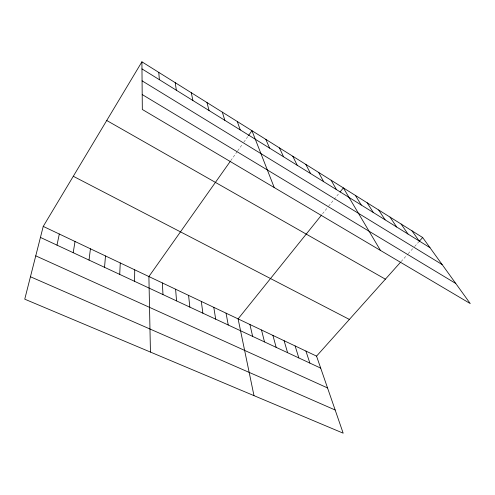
<?xml version="1.0" encoding="UTF-8"?>
<svg xmlns="http://www.w3.org/2000/svg" width="495" height="495" viewBox="0 0 495 495"><rect width="100%" height="100%" fill="white"/><g stroke="black" fill="none" stroke-linecap="round" stroke-linejoin="round"><path stroke-width="0.37" stroke-dasharray="2.48 1.86" d="M230.757 160.677L237.291 151.427M237.73 150.808L242.556 143.977M243.837 142.164L248.106 136.119M322.536 213.809L328.216 206.737M328.686 206.155L339.551 192.635M401.154 261.558L407.676 254.269M408.171 253.718L413.115 248.193M414.624 246.504L418.64 242.012"/><path stroke-width="0.74" d="M134.578 281.327L134.727 269.818M119.722 274.391L120.26 262.956M104.538 267.312L105.497 255.946M89.032 260.085L90.424 248.793M73.192 252.691L75.03 241.486M56.993 245.143L59.307 234.024M43.238 226.401L24.75 299.178L343.171 433.175L316.553 356.122L43.238 226.401L141.91 61.826L422.662 237.52L470.25 303.577L142.319 109.469L141.91 61.826M230.33 161.283L148.896 276.544L150.443 352.069M248.533 135.519L251.949 130.686L274.236 187.556M321.564 215.016L238.101 318.885L253.985 395.647M340.028 192.041L343.363 187.89L380.463 250.433M316.553 356.122L400.641 262.133M419.147 241.449L422.662 237.52M30.449 276.755L335.164 409.996M35.758 255.853L327.548 387.944M40.441 237.421L320.704 368.132M73.291 176.276L349.377 319.436M106.734 120.495L385.382 279.186M142.189 94.545L455.784 283.487M142.071 80.834L442.14 264.559M141.972 68.892L429.988 247.686M411.982 230.837L419.098 240.923M401.099 224.025L407.998 234.03M389.998 217.076L396.668 227.001M378.687 209.998L385.116 219.829M367.142 202.777L373.329 212.51M355.373 195.407L361.294 205.041M331.106 180.217L336.47 189.628M318.594 172.39L323.662 181.677M305.823 164.396L310.582 173.559M292.78 156.234L297.21 165.262M279.458 147.9L283.548 156.779M265.852 139.386L269.583 148.11M237.297 121.516L240.248 129.9M305.929 351.079L309.864 363.076M295.119 345.949L298.832 357.928M222.317 112.142L224.841 120.334M284.118 340.727L287.595 352.694M272.918 335.412L276.161 347.354M206.984 102.545L209.063 110.54M261.521 330.004L264.509 341.921M249.919 324.497L252.642 336.39M191.293 92.726L192.901 100.504M226.06 313.174L228.238 325.005M213.803 307.352L215.684 319.151M175.224 82.671L176.344 90.226M201.31 301.424L202.888 313.187M188.576 295.379L189.845 307.098M158.771 72.375L159.371 79.689M175.607 289.222L176.542 300.892M162.379 282.948L162.973 294.568"/></g></svg>
